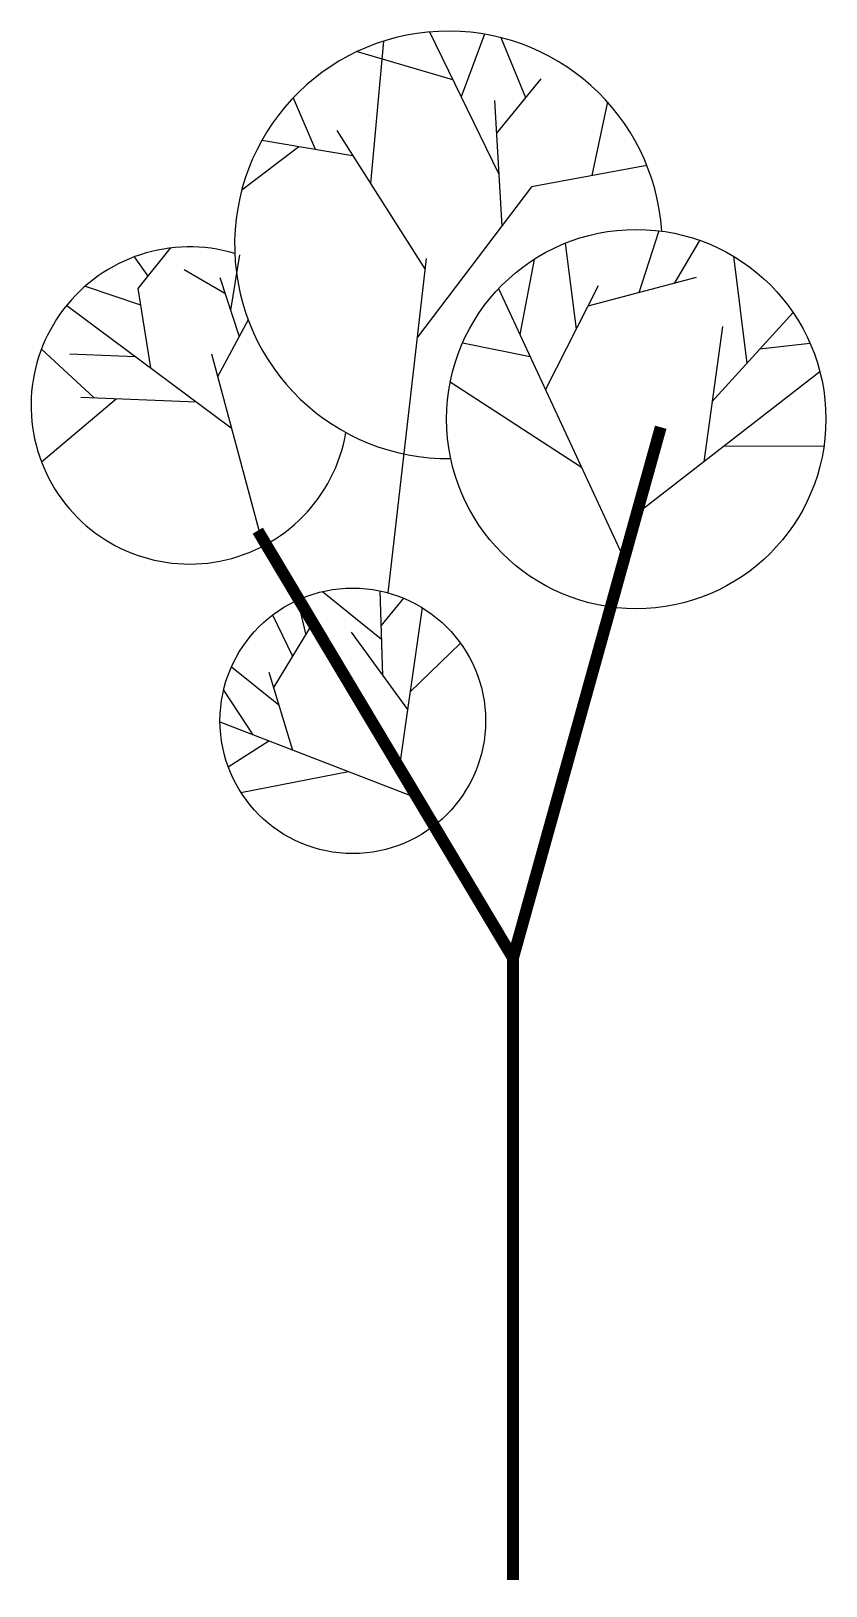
# Model space of a CAD drawing. Extents: x -5785 to -3969, y -20906 to -17353.
import ezdxf

# ---------------------------------------------------------------- set-up
doc = ezdxf.new("R2010")
doc.units = 0
doc.layers.get('0').update_dxf_attribs({"linetype": 'CONTINUOUS'})

msp = doc.modelspace()

# ---------------------------------------------------------------- linework, layer by layer
at = {"color": 0}
for p, q in [((-4875.1, -17354.6), (-4716.7, -17679.7)), ((-4749.4, -17359.7), (-4802.8, -17503.1)), ((-4712.3, -17367.5), (-4655.4, -17504.8)), ((-5040.6, -17399.6), (-4822.2, -17463.3)), ((-4980, -17375.7), (-5010.1, -17700.6)), ((-4620.2, -17461.7), (-4721.9, -17586.2)), ((-5186.2, -17505), (-5136.6, -17622.4)), ((-4726.1, -17511.5), (-4710, -17798.8)), ((-4468.5, -17514.6), (-4503.8, -17682.9)), ((-5087, -17580), (-4884.6, -17897.5)), ((-5303.8, -17715.2), (-5173.9, -17616.2)), ((-5257.9, -17602.3), (-5050.9, -17636.7)), ((-4378.3, -17659.5), (-4641.5, -17708.5)), ((-4641.5, -17708.5), (-4902.4, -18052.3)), ((-4350.6, -17809), (-4396.9, -17950.7)), ((-4315.2, -17929.1), (-4257.1, -17831)), ((-5549.6, -17868.6), (-5518.8, -17912.7)), ((-5467.3, -17848.5), (-5541.3, -17940.7)), ((-5309.3, -17864.1), (-5329.7, -17990.4)), ((-4564.9, -17837.5), (-4540, -18033.7)), ((-4180.6, -17867), (-4150, -18112.5)), ((-5435.4, -17897.1), (-5342.7, -17951.2)), ((-4969.4, -18636.4), (-4881.7, -17872.3)), ((-4636.1, -17874.3), (-4668.4, -18045.7)), ((-5661.6, -17935.4), (-5535.3, -17978.1)), ((-5541.3, -17940.7), (-5512.4, -18122)), ((-5354.4, -17915.9), (-5309.8, -18050.4)), ((-4716.9, -17941), (-4430.4, -18559.3)), ((-4489.5, -17934.5), (-4610.1, -18171.4)), ((-4265.5, -17915.9), (-4513.5, -17981.6)), ((-5704, -17979.4), (-5328, -18259.1)), ((-5289.4, -18012.2), (-5359.2, -18142.7)), ((-4044.1, -17995.6), (-4229.4, -18200.1)), ((-4205.4, -18027.4), (-4248.4, -18336.9)), ((-5761.7, -18079.4), (-5641, -18190.7)), ((-4799.5, -18065.4), (-4645, -18096.1)), ((-4005.1, -18066.3), (-4120.5, -18079.9)), ((-5696.7, -18089.9), (-5547.2, -18096)), ((-5373.3, -18089.9), (-5263, -18501.7)), ((-4827.4, -18153.9), (-4527.9, -18348.9)), ((-3982.8, -18131), (-4401.5, -18455.6)), ((-5671.9, -18189.4), (-5407.5, -18200)), ((-5761.8, -18336.7), (-5591.1, -18192.7)), ((-3973.6, -18301.6), (-4202.3, -18301.1)), ((-5157.2, -18730.2), (-5175.6, -18652.5)), ((-5119.6, -18633.5), (-4984.8, -18742.2)), ((-4988.3, -18631.8), (-4982.2, -18824.9)), ((-4934.3, -18648.5), (-4985.8, -18711.5)), ((-5233.4, -18686.9), (-5187.8, -18780.7)), ((-4891.6, -18670.2), (-4944.6, -19037.3)), ((-5138.6, -18699.4), (-5231.5, -18853)), ((-5054.1, -18726.3), (-4925.3, -18903)), ((-4804, -18751.6), (-4919.4, -18862.6)), ((-5327.5, -18805.4), (-5219.5, -18892.2)), ((-5242.3, -18817.6), (-5187.9, -18995.6)), ((-5345.4, -18858.6), (-5278.3, -18960.6)), ((-5353.7, -18931.5), (-4908.8, -19103.5)), ((-5334.8, -19034.2), (-5242.1, -18974.7)), ((-5305.8, -19092.4), (-5060.2, -19045))]:
    msp.add_line(p, q, dxfattribs=at)
at = {"color": 0, "const_width": 27.2}
for points in [[(-4346.5, -18257.9), (-4684.1, -19470.9)], [(-5267.4, -18494.3), (-4684.1, -19470.9)], [(-4684.1, -19470.9), (-4684.1, -20892.1)]]:
    msp.add_lwpolyline(points, dxfattribs=at)
at = {"color": 0}
for centre, radius in [((-4402.5, -18239.3), 433.4), ((-5050.3, -18928.8), 303.4)]:
    msp.add_circle(centre, radius, dxfattribs=at)
for centre, radius, start, end in [((-4831.8, -17841.2), 488.5, 3.6827, 270.6363), ((-5423, -18208.2), 362.4, 73.4723, 350.1889)]:
    msp.add_arc(centre, radius, start, end, dxfattribs=at)

doc.saveas('drawing.dxf')
